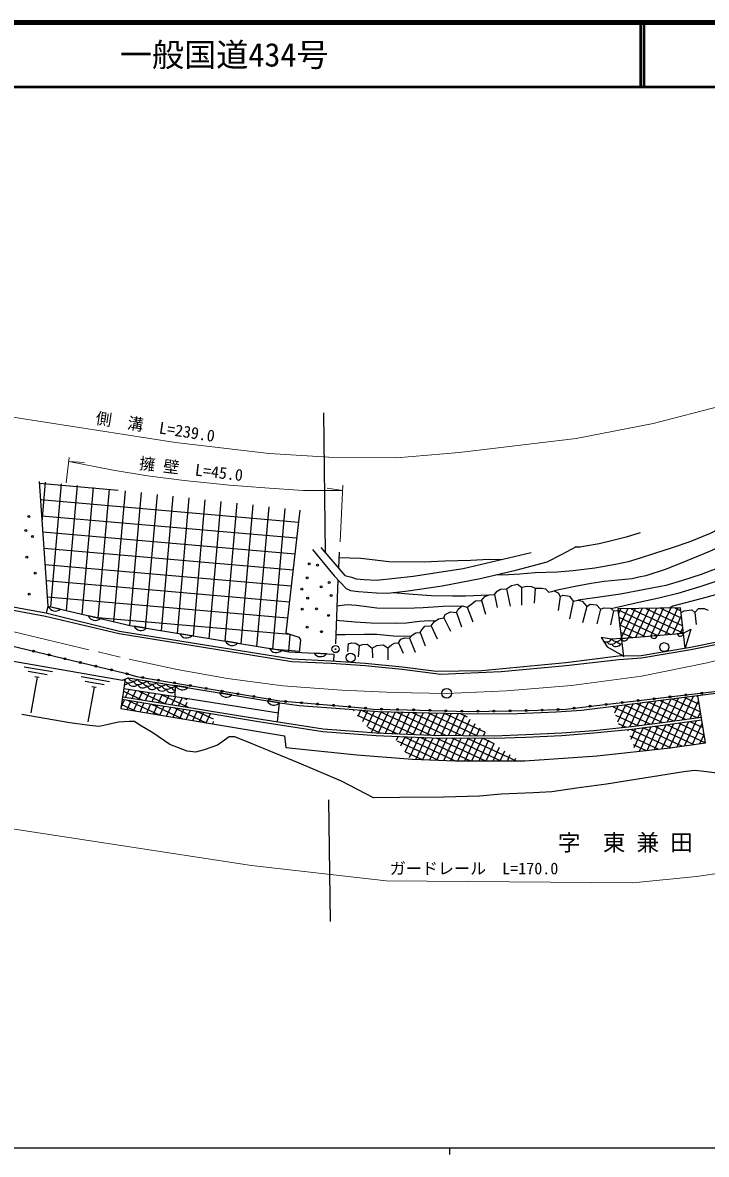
# Model space of a CAD drawing. Units: millimetres at full size, sheet at 1:1000; details may follow other scales. Extents: x 40000 to 680000, y 20000 to 380000.
# Drawn here: x 201616 to 307986, y 204000 to 380000 of the extents above; entities that cross this region are included whole.
import ezdxf
from ezdxf.enums import TextEntityAlignment as Align

# ---------------------------------------------------------------- set-up
doc = ezdxf.new("R2010")
doc.units = ezdxf.units.MM
doc.header["$LTSCALE"] = 1000
doc.linetypes.add('CHAIN', pattern=[18.5, 12, -1.5, 3.5, -1.5])
for name, color, linetype, lineweight in [('M-BGD', 7, 'Continuous', 25), ('M-BMK', 2, 'CHAIN', 13), ('M-BMK-ROW', 30, 'Continuous', 25), ('M-BMK-SRVR', 3, 'Continuous', 25), ('M-STR-HTXT', 7, 'Continuous', 13), ('M-TTL', 2, 'Continuous', 140), ('M-TTL-BAND', 7, 'Continuous', 25), ('M-TTL-LINE', 7, 'Continuous', 50)]:
    doc.layers.add(name, color=color, linetype=linetype, lineweight=lineweight)
doc.layers.add('M-BMK-HTXT', color=7, linetype='Continuous')
doc.layers.add('M-TTL-TXT', color=7, linetype='Continuous')
doc.styles.add('ＭＳ ゴシック', font='')
doc.styles.get('ＭＳ ゴシック').set_extended_font_data('MS Gothic')
pattern_1 = [(65, (-0, 0), (-906.3078, 422.6183), []), (155, (-0, 0), (-422.6183, -906.3078), [])]

msp = doc.modelspace()

# ---------------------------------------------------------------- hatches: boundary and pattern name
at = {"layer": 'M-BGD'}
h = msp.add_hatch(dxfattribs=at)
h.set_pattern_fill('USER', color=256, style=0, pattern_type=2)
h.set_pattern_definition([(355, (-0, 0), (217.89, 2490.487), []), (85, (-0, 0), (-2490.487, 217.89), [])])
h.paths.add_polyline_path([(244735, 304189), (204209, 308657), (205529, 289241), (218325, 286230), (241444, 282443), (243036, 282175), (244657, 282081), (244850, 284028), (244586, 284439), (242577, 285081)])
h = msp.add_hatch(dxfattribs=at)
h.set_pattern_fill('USER', color=256, style=0, pattern_type=2)
h.set_pattern_definition(pattern_1)
h.paths.add_polyline_path([(303981, 288972), (294232, 288819), (294752, 284218), (304437, 285035)])
h = msp.add_hatch(dxfattribs=at)
h.set_pattern_fill('USER', color=256, style=0, pattern_type=2)
h.set_pattern_definition(pattern_1)
h.paths.add_polyline_path([(227123, 274850), (225324, 275133), (217359, 276380), (217174, 275154), (222394, 274301), (227394, 273523)])
h = msp.add_hatch(dxfattribs=at)
h.set_pattern_fill('USER', color=256, style=0, pattern_type=2)
h.set_pattern_definition(pattern_1)
h.paths.add_polyline_path([(222332, 273916), (217116, 274769), (216899, 273329), (231519, 270901), (230956, 272550), (230920, 272555), (228747, 272918)])
h = msp.add_hatch(dxfattribs=at)
h.set_pattern_fill('USER', color=256, style=0, pattern_type=2)
h.set_pattern_definition(pattern_1)
h.paths.add_polyline_path([(306632, 275349), (294848, 273840), (293447, 273671), (294490, 270342), (296334, 270533), (301162, 271140), (307183, 271981)])
h = msp.add_hatch(dxfattribs=at)
h.set_pattern_fill('USER', color=256, style=0, pattern_type=2)
h.set_pattern_definition(pattern_1)
h.paths.add_polyline_path([(270186, 272563), (264905, 272672), (256920, 272876), (252866, 273216), (256045, 269596), (256625, 269553), (260244, 269379), (265280, 269175), (274207, 269096)])
h = msp.add_hatch(dxfattribs=at)
h.set_pattern_fill('USER', color=256, style=0, pattern_type=2)
h.set_pattern_definition(pattern_1)
h.paths.add_polyline_path([(307246, 271596), (301214, 270753), (296379, 270146), (295675, 270073), (297025, 266621), (302351, 267213), (307835, 267997)])
h = msp.add_hatch(dxfattribs=at)
h.set_pattern_fill('USER', color=256, style=0, pattern_type=2)
h.set_pattern_definition(pattern_1)
h.paths.add_polyline_path([(273762, 268709), (265270, 268785), (260227, 268989), (259345, 269032), (261992, 265475), (262273, 265453), (268910, 265201), (278893, 265200)])

# ---------------------------------------------------------------- linework, layer by layer
for p, q in [((250857, 297653), (250732, 295204)), ((250638, 293363), (250264, 283398)), ((279207, 292224), (279225, 289427)), ((275037, 291064), (275454, 289022)), ((276898, 291954), (277459, 289260)), ((281326, 292048), (281205, 289737)), ((285221, 290732), (284912, 288592)), ((207477, 288783), (205609, 289222)), ((270773, 289096), (271660, 286804)), ((272997, 290149), (273641, 288020)), ((287254, 290024), (286718, 287307)), ((289373, 289194), (288738, 286658)), ((291503, 288796), (290927, 286490)), ((213707, 287315), (211839, 287756)), ((267118, 287432), (268170, 285345)), ((269096, 288251), (269912, 286060)), ((293559, 288501), (293091, 286346)), ((306167, 288274), (306419, 286415)), ((220858, 285812), (218965, 286128)), ((263476, 285173), (264233, 283079)), ((265173, 286214), (266094, 284152)), ((227955, 284650), (226062, 284965)), ((235052, 283487), (233159, 283803)), ((252260, 283370), (252148, 282203)), ((260102, 283557), (260831, 281918)), ((261823, 284259), (262682, 282101)), ((294752, 284218), (304437, 285035)), ((295740, 284302), (294752, 284218)), ((300307, 284687), (299320, 284603)), ((304437, 285031), (303450, 284948)), ((241908, 282365), (240015, 282680)), ((248876, 281835), (246960, 281947)), ((250047, 281767), (249976, 280681)), ((253969, 283136), (253830, 281398)), ((256017, 282715), (256020, 281220)), ((258405, 282785), (258435, 280913)), ((206281, 279016), (201848, 279792)), ((205439, 278555), (202484, 279072)), ((203858, 278222), (202884, 272655)), ((204203, 278162), (203513, 278282)), ((215146, 277465), (210714, 278241)), ((214304, 277003), (211349, 277520)), ((212723, 276671), (211773, 271241)), ((213068, 276611), (212378, 276731)), ((225324, 275133), (225408, 276897)), ((227301, 276581), (225408, 276897)), ((234148, 275440), (232255, 275756)), ((241546, 274208), (239653, 274523)), ((241260, 271277), (241563, 274205))]:
    msp.add_line(p, q, dxfattribs=at)
for points in [[(204209, 308657), (205529, 289241), (205256, 288152)], [(359720, 305098), (351896, 299862), (347545, 297092), (325057, 286784), (315595, 284488), (305567, 282478), (297876, 281163), (294357, 280931), (286167, 279965), (276060, 279025), (266652, 278627), (260639, 279423), (254883, 279992), (249615, 280334), (243493, 280618), (216632, 284926), (205158, 287656), (192869, 289937)], [(359517, 305408), (351694, 300172), (347367, 297417), (324935, 287135), (315515, 284849), (305500, 282841), (297833, 281531), (294293, 281499), (286131, 280416), (273058, 279209), (266022, 279083), (260682, 279791), (254913, 280361), (249636, 280703), (243531, 280987), (216705, 285289), (205219, 288162), (192962, 290407)], [(317423, 305722), (314387, 303672), (311081, 301830), (308582, 300572), (305419, 299269), (302653, 298316), (299899, 297424), (297705, 296725), (295830, 296153), (293855, 295750), (290642, 295180), (287256, 294735), (284773, 294560), (281340, 294449), (278984, 294241), (276314, 294066), (275251, 294123)], [(320698, 305195), (319604, 304224), (316923, 302261), (314311, 300547), (311421, 299095), (308462, 297770), (304935, 296301), (301746, 295026), (298562, 293981), (297498, 293751), (296420, 293507), (292093, 293099), (290079, 292802), (287581, 292296), (285540, 291921), (284377, 291636)], [(325420, 304970), (323906, 303709), (322000, 302495), (317088, 299247), (315332, 298089), (312712, 296724), (309612, 295118), (307178, 294181), (304133, 293173), (301687, 292482), (298431, 291827), (294639, 291136), (291739, 290688), (288050, 290200)], [(329298, 306229), (327826, 304269), (325588, 302145), (323501, 300325), (320556, 298139), (318981, 296944), (317938, 296338), (316648, 295712), (315131, 295086), (313267, 294325), (310251, 293339), (307122, 292315), (303570, 291231), (300588, 290509), (297458, 289846), (293190, 288843)], [(332633, 305843), (331563, 304154), (330242, 302514), (328380, 300453), (326038, 298292), (323691, 296568), (321969, 295507), (320228, 294647), (318106, 293807), (315177, 292723), (311611, 291620), (307908, 290600), (302786, 289247), (302267, 288945)], [(244735, 304189), (242577, 285081), (244586, 284439), (244850, 284028), (244654, 282054)], [(164284, 290981), (177844, 288493), (181730, 287434), (217579, 278824), (219346, 278317), (241633, 274518), (253863, 273510), (256174, 273259), (261441, 273145), (271042, 272893), (280313, 273017), (286140, 273247), (311385, 276216), (311679, 275588), (320187, 277789), (332295, 281621), (344820, 288196), (349466, 291277), (362628, 300664)], [(297677, 300656), (295510, 299960), (293205, 299388), (291302, 298970), (288857, 298522), (288327, 298425), (287537, 298407)], [(246721, 298084), (250073, 293971), (251930, 291976), (252621, 291669), (253880, 291530), (256685, 291337), (258411, 291275), (261602, 291660), (266893, 292401), (272812, 293541), (278366, 294867), (283209, 296132), (285429, 297303), (287785, 298537)], [(247983, 298393), (251734, 294042), (252773, 293771), (253481, 293485), (254765, 293410), (256693, 293304), (262360, 293924), (270132, 295129), (280712, 297599)], [(250816, 296840), (254238, 296736), (256444, 296482), (258582, 296194), (264083, 296143), (267273, 296312), (271317, 296431), (274134, 296550), (276073, 296515)], [(252260, 283370), (252799, 283569), (253431, 283522), (253969, 283136), (254554, 283288), (255233, 283358), (256017, 282715), (256720, 283112), (257703, 283253), (258405, 282785), (259014, 283241), (259482, 283498), (260102, 283557), (260453, 284118), (261074, 284329), (261823, 284259), (262235, 284740), (262774, 285115), (263476, 285173), (263710, 285594), (264190, 286144), (265173, 286214), (265632, 286824), (266299, 287257), (267118, 287432), (267364, 287971), (268160, 288368), (269096, 288251), (269369, 288780), (269999, 289308), (270773, 289096), (271487, 289634), (272084, 290079), (272997, 290149), (273503, 290749), (274183, 291039), (275037, 291064), (275423, 291603), (275938, 291895), (276898, 291954), (277651, 292481), (278599, 292680), (279207, 292224), (280085, 292376), (280787, 292306), (281326, 292048), (282367, 292060), (282964, 291967), (283491, 291440), (284328, 291662), (284914, 291346), (285218, 290738), (285698, 290948), (286669, 290808), (287254, 290024), (288050, 290200), (288671, 290024), (289373, 289194), (289900, 289568), (290871, 289474), (291503, 288796), (292061, 289004), (293091, 288934), (293559, 288501), (294259, 288580)], [(259270, 291379), (261678, 291187), (265150, 290924), (268473, 290858), (270530, 290875), (274183, 291039)], [(160980, 289616), (178891, 286528), (180973, 283696), (185733, 281180), (192695, 282003), (217141, 277725)], [(205529, 289241), (218325, 286230), (241444, 282443), (243036, 282175), (250047, 281767)], [(250485, 289283), (252084, 289490), (253546, 289412), (256739, 288979), (261230, 288934), (263929, 289021), (267042, 289246), (269999, 289308)], [(304706, 282706), (303981, 288972), (294232, 288819), (295076, 281358)], [(304065, 288248), (304518, 288526), (305699, 288680), (306167, 288274), (306770, 288889), (307649, 288889), (308271, 288618)], [(250402, 287073), (253340, 286826), (255823, 286669), (259548, 286634), (261312, 286642), (263343, 286912), (264894, 287043), (265722, 286991)], [(304437, 285035), (305554, 285700), (304706, 282706)], [(250319, 284840), (251853, 284839), (254733, 284918), (256697, 284882), (259314, 284645), (262090, 284571)], [(294752, 284218), (293222, 284140), (291643, 284390), (292529, 282907), (295059, 281506)], [(217141, 277725), (218042, 278124), (241613, 274197), (244624, 273816), (251763, 273308), (256920, 272876), (264905, 272672), (272303, 272520), (278578, 272545), (284610, 272799), (288548, 273078), (294848, 273840), (311503, 275973)], [(217592, 277925), (216899, 273329), (242370, 269099), (242547, 267249), (253603, 266124), (262273, 265453), (268910, 265201), (279741, 265200), (291018, 265954), (302351, 267213), (307835, 267997), (306632, 275349)], [(241398, 272611), (225324, 275133), (217359, 276380)], [(217116, 274769), (222332, 273916), (228747, 272918), (230920, 272555), (238003, 271394), (248314, 269773), (256601, 269164), (260227, 268989), (265270, 268785), (274969, 268699), (279898, 268901), (285514, 269162), (290502, 269538), (296379, 270146), (301214, 270753), (307246, 271596)], [(217179, 275153), (222394, 274301), (228809, 273303), (230984, 272940), (238065, 271779), (248359, 270161), (256625, 269553), (260244, 269379), (265280, 269175), (274962, 269089), (279881, 269291), (285490, 269551), (290467, 269926), (296334, 270533), (301162, 271140), (307192, 271982)], [(309680, 263273), (307170, 263581), (306163, 263710), (304496, 263478), (299630, 262722), (292443, 261555), (287790, 260935), (283952, 260353), (281083, 260198), (276042, 260005), (272693, 259692), (267149, 259537), (260286, 259498), (256215, 259459), (251243, 262016), (244652, 264845), (237086, 267948), (234644, 268956), (233744, 268950), (231954, 267646), (229852, 266907), (228504, 266536), (227201, 266711), (224534, 267762), (221849, 269532), (219859, 270741), (219042, 271305), (218166, 271324), (216512, 271188), (214946, 270853), (213536, 270557), (212012, 270674), (208945, 271084), (201515, 272380)]]:
    msp.add_lwpolyline(points, dxfattribs=at)
for centre, radius in [((202604, 303201), 150), ((202118, 301029), 150), ((203128, 300091), 150), ((202278, 296871), 150), ((246213, 295827), 150), ((247482, 295610), 150), ((203588, 294393), 150), ((245887, 293654), 150), ((248061, 292242), 150), ((249293, 292930), 150), ((202641, 291112), 150), ((245054, 291880), 150), ((245960, 290504), 150), ((249619, 290902), 150), ((245126, 288802), 150), ((247337, 288838), 150), ((249221, 287824), 150), ((245887, 285977), 150), ((248098, 285289), 150), ((301424, 282877), 700), ((203302, 282253), 150), ((205733, 281669), 150), ((250290, 282574), 550), ((250290, 282574), 50), ((252634, 281244), 700), ((208164, 281085), 150), ((210595, 280502), 150), ((213026, 279918), 150), ((215457, 279334), 150), ((217884, 278737), 150), ((220311, 278153), 150), ((222776, 277733), 150), ((225240, 277313), 150), ((227705, 276892), 150), ((230169, 276472), 150), ((232633, 276052), 150), ((235098, 275632), 150), ((237562, 275212), 150), ((240027, 274792), 150), ((242501, 274447), 150), ((297361, 274567), 150), ((299844, 274859), 150), ((302327, 275151), 150), ((304810, 275443), 150), ((307293, 275735), 150), ((244992, 274241), 150), ((247484, 274036), 150), ((249975, 273830), 150), ((252467, 273625), 150), ((254956, 273392), 150), ((257448, 273232), 150), ((259948, 273178), 150), ((262447, 273119), 150), ((264946, 273053), 150), ((267445, 272987), 150), ((269944, 272922), 150), ((272444, 272911), 150), ((274944, 272945), 150), ((277444, 272979), 150), ((279943, 273012), 150), ((282442, 273101), 150), ((284940, 273200), 150), ((287430, 273399), 150), ((289913, 273691), 150), ((292396, 273983), 150), ((294879, 274275), 150)]:
    msp.add_circle(centre, radius, dxfattribs=at)
for centre, radius, start, end in [((206702, 289675), 1182, 202.5131, 310.99825), ((206702, 289675), 1182, 202.5131, 310.99825), ((212932, 288208), 1182, 202.46104, 310.94619), ((212932, 288208), 1182, 202.46104, 310.94619), ((220025, 286651), 1182, 206.29811, 314.78326), ((220025, 286651), 1182, 206.29811, 314.78326), ((227122, 285489), 1182, 206.29811, 314.78326), ((227122, 285489), 1182, 206.29811, 314.78326), ((234219, 284327), 1182, 206.29811, 314.78326), ((234219, 284327), 1182, 206.29811, 314.78326), ((292480, 284597), 898, 234.24293, 329.54118), ((293203, 284231), 898, 216.35225, 329.54118), ((293927, 283865), 898, 216.35225, 329.54118), ((293978, 284674), 898, 216.35225, 329.54118), ((294701, 284308), 898, 216.35225, 279.03809), ((295238, 284358), 505, 195.98834, 353.64653), ((299805, 284742), 505, 195.98834, 353.64653), ((303935, 285087), 505, 195.98834, 353.64653), ((241075, 283204), 1182, 206.29811, 314.78326), ((241075, 283204), 1182, 206.29811, 314.78326), ((247958, 282581), 1182, 212.4207, 320.90585), ((247958, 282581), 1182, 212.4207, 320.90585), ((218831, 278494), 898, 203.94625, 317.13518), ((218173, 278207), 898, 203.94625, 317.13518), ((217366, 277932), 898, 275.85014, 317.13518), ((218846, 277685), 898, 203.94625, 317.13518), ((219652, 277960), 898, 203.94625, 317.13518), ((220311, 278247), 898, 203.94625, 317.13518), ((220326, 277439), 898, 203.94625, 317.13518), ((221132, 277714), 898, 203.94625, 317.13518), ((221790, 278001), 898, 203.94625, 317.13518), ((221805, 277192), 898, 203.94625, 317.13518), ((222611, 277467), 898, 203.94625, 317.13518), ((223270, 277754), 898, 203.94625, 317.13518), ((223285, 276946), 898, 203.94625, 317.13518), ((224091, 277221), 898, 203.94625, 317.13518), ((224749, 277508), 898, 203.94625, 317.13518), ((224764, 276699), 898, 203.94625, 312.1098), ((225571, 276974), 898, 203.94625, 257.09898), ((226468, 277420), 1182, 206.29811, 314.78326), ((226468, 277420), 1182, 206.29811, 314.78326), ((233315, 276280), 1182, 206.29811, 314.78326), ((233315, 276280), 1182, 206.29811, 314.78326), ((240713, 275047), 1182, 206.29811, 314.78326), ((240713, 275047), 1182, 206.29811, 314.78326)]:
    msp.add_arc(centre, radius, start, end, dxfattribs=at)
at = {"layer": 'M-BMK'}
msp.add_lwpolyline([(182236, 289500), (218176, 280990), (225683, 279407), (233502, 278002), (242118, 276842), (251284, 276171), (259409, 275805), (267575, 275690), (276883, 276097), (287028, 276896), (297909, 278370), (308110, 280423), (317764, 282884), (328926, 286349), (331948, 287439), (336161, 289203), (343840, 292990), (348031, 295282), (352518, 298074), (356956, 300864), (360661, 303784)], dxfattribs=at)
at = {"layer": 'M-BMK-ROW'}
for p, q in [((248419, 319320), (248705, 297556)), ((249209, 259136), (249457, 240235))]:
    msp.add_line(p, q, dxfattribs=at)
at = {"layer": 'M-BMK-SRVR'}
msp.add_circle((267575, 275690), 750, dxfattribs=at)
msp.add_circle((267575, 275690), 750, dxfattribs=at)
at = {"layer": 'M-STR-HTXT'}
for p, q in [((208875, 312367), (208395, 308449)), ((208799, 311747), (211250, 311611)), ((251449, 308083), (251015, 299258)), ((251408, 307248), (248977, 307593))]:
    msp.add_line(p, q, dxfattribs=at)
for points in [[(125480, 327555), (131056, 327889), (138622, 327931), (144360, 327667), (151280, 327014), (158073, 326023), (175681, 323107), (189385, 320285), (225392, 314710), (239957, 313004), (249261, 312407), (259803, 312321), (269526, 313129), (287736, 315313), (299724, 317661), (310562, 320456), (319176, 323254), (328294, 326951), (336075, 330573), (341056, 333562)], [(208799, 311747), (215703, 310383), (221032, 309514), (226768, 308780), (233790, 308045), (239309, 307637), (245273, 307256), (251408, 307248)], [(108776, 240318), (111256, 243714), (115618, 248147), (119343, 251381), (123786, 254499), (128810, 257169), (132567, 258766), (136586, 260089), (140924, 261093), (143998, 261533), (149681, 261779), (155659, 261607), (160507, 260848), (169162, 259355), (237204, 248904), (258168, 246553), (296537, 246217), (306439, 247206), (315082, 248469), (325747, 250540), (336282, 253343), (341454, 254940)]]:
    msp.add_lwpolyline(points, dxfattribs=at)
at = {"layer": 'M-TTL'}
msp.add_line((680000, 380000), (40000, 380000), dxfattribs=at)
at = {"layer": 'M-TTL-BAND'}
for p, q in [((40000, 205000), (579000, 205000)), ((268000, 205000), (268000, 204000))]:
    msp.add_line(p, q, dxfattribs=at)
at = {"layer": 'M-TTL-LINE'}
for p, q in [((297750, 380000), (297750, 370000)), ((298250, 380000), (298250, 370000)), ((40000, 370000), (680000, 370000))]:
    msp.add_line(p, q, dxfattribs=at)

# ---------------------------------------------------------------- texts
at = {"layer": 'M-BMK-HTXT', "style": 'ＭＳ ゴシック'}
msp.add_text('字  東 兼 田', height=2566, dxfattribs=at).set_placement((284888, 250432), align=Align.BOTTOM_LEFT)
at = {"layer": 'M-STR-HTXT', "style": 'ＭＳ ゴシック'}
for s, rotation, p in [('側\u3000溝  L=239.0', 351.197, (222030, 315678)), ('擁 壁  L=45.0', 353.243, (227660, 309103))]:
    msp.add_text(s, height=1833, rotation=rotation, dxfattribs=at).set_placement(p, align=Align.BOTTOM_CENTER)
msp.add_text('ガードレール  L=170.0', height=1833, dxfattribs=at).set_placement((271840, 246998), align=Align.BOTTOM_CENTER)
at = {"layer": 'M-TTL-TXT', "style": 'ＭＳ ゴシック'}
msp.add_text('一般国道434号', height=3666, dxfattribs=at).set_placement((216734, 375000), align=Align.MIDDLE_LEFT)

doc.saveas('drawing.dxf')
